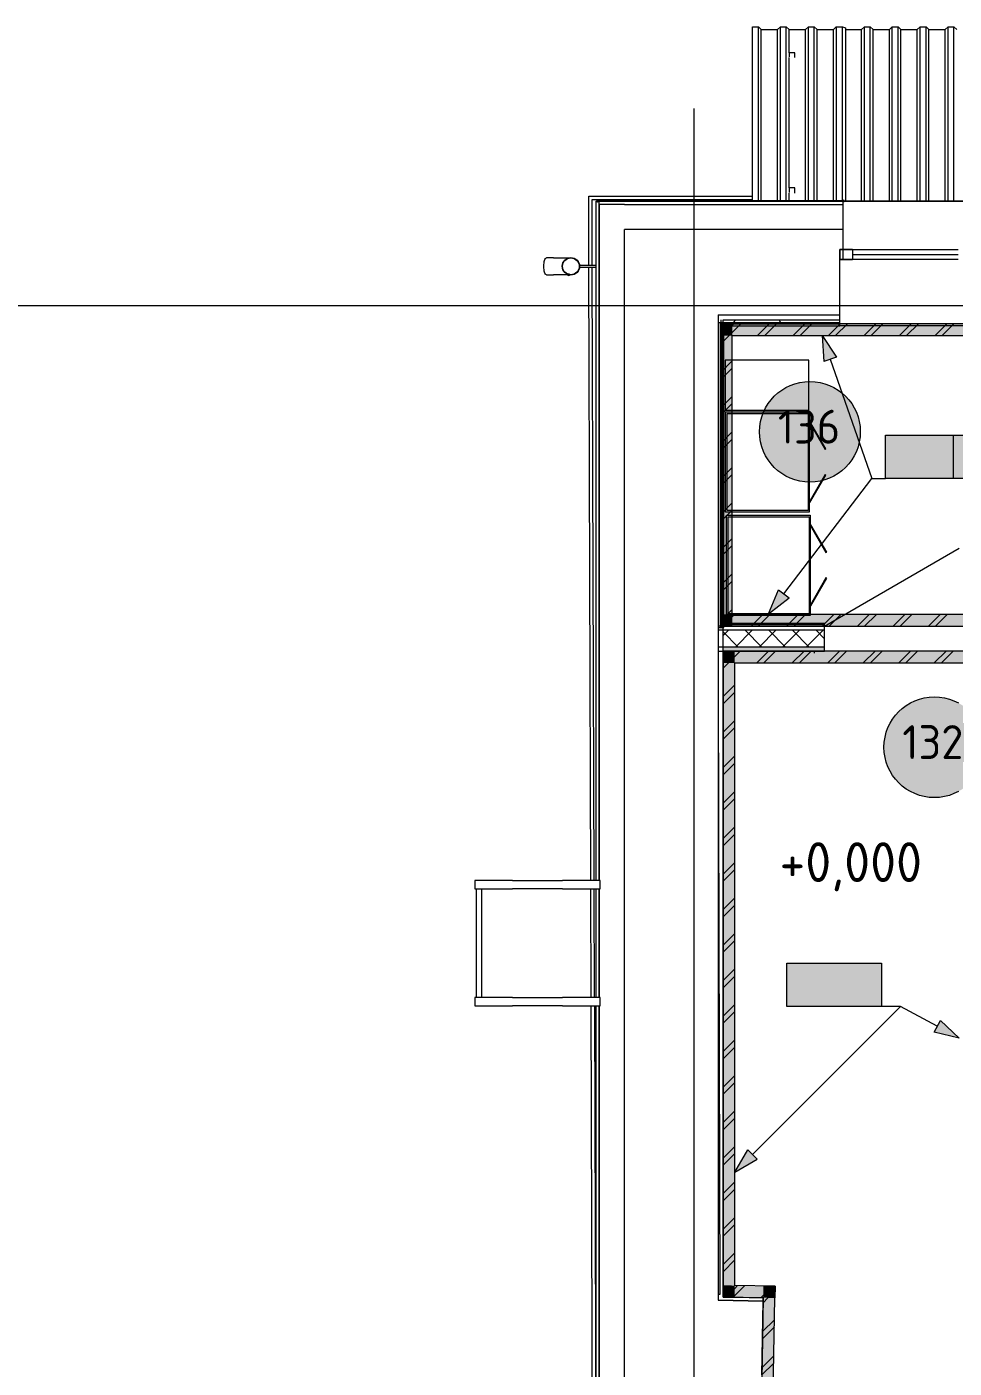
# Model space of a CAD drawing. Header units: millimetres. Extents: x -546 to 1681, y -650 to 1730.
# Drawn here: x 722.3 to 777.7, y 654.9 to 735 of the extents above; entities that cross this region are included whole.
import ezdxf

# ---------------------------------------------------------------- set-up
doc = ezdxf.new("R2010")
doc.units = ezdxf.units.MM

msp = doc.modelspace()

# ---------------------------------------------------------------- hatches: boundary and pattern name
h = msp.add_hatch(color=7)
h.dxf.hatch_style = 2
h.paths.add_polyline_path([(756.486, 724.62), (756.46, 724.683), (756.396, 724.71), (756.333, 724.683), (756.306, 724.62), (756.306, 724.61), (756.333, 724.546), (756.396, 724.52), (756.46, 724.546), (756.486, 724.61)])
h = msp.add_hatch(color=7)
h.dxf.hatch_style = 2
h.paths.add_polyline_path([(771.167, 724.62), (771.141, 724.683), (771.077, 724.71), (771.014, 724.683), (770.987, 724.62), (770.987, 724.61), (771.014, 724.546), (771.077, 724.52), (771.141, 724.546), (771.167, 724.61)])
h = msp.add_hatch(color=7)
h.dxf.hatch_style = 2
h.paths.add_polyline_path([(754.666, 720.121), (754.73, 720.147), (754.756, 720.211), (754.73, 720.274), (754.666, 720.301), (754.653, 720.301), (754.59, 720.274), (754.563, 720.211), (754.59, 720.147), (754.653, 720.121)])
at = {"true_color": 0xc7c8ca}
h = msp.add_hatch(color=9, dxfattribs=at)
h.dxf.hatch_style = 2
h.paths.add_polyline_path([(764.442, 716.57), (763.742, 716.57), (763.742, 717.27)])
h = msp.add_hatch(color=9, dxfattribs=at)
h.dxf.hatch_style = 2
h.paths.add_polyline_path([(764.442, 717.27), (764.442, 716.57), (763.742, 717.27)])
h = msp.add_hatch(color=9, dxfattribs=at)
h.dxf.hatch_style = 2
h.paths.add_polyline_path([(764.442, 717.27), (785.699, 717.27), (785.699, 716.57), (764.442, 716.57)])
h = msp.add_hatch(color=9, dxfattribs=at)
h.dxf.hatch_style = 2
h.paths.add_polyline_path([(764.442, 699.91), (763.742, 699.91), (763.742, 716.57), (764.442, 716.57)])
at = {"true_color": 0x0077b0}
h = msp.add_hatch(color=144, dxfattribs=at)
h.dxf.hatch_style = 2
h.paths.add_polyline_path([(769.811, 716.57), (770.679, 715.292), (769.924, 715.029)])
at = {"true_color": 0xffffff}
h = msp.add_hatch(color=7, dxfattribs=at)
edge = h.paths.add_edge_path()
edge.add_arc((769.085, 710.822), 3.012, 0, 360)
h = msp.add_hatch(color=7, dxfattribs=at)
h.dxf.hatch_style = 2
h.paths.add_polyline_path([(773.604, 710.622), (777.644, 710.622), (777.644, 708.033), (773.604, 708.033)])
h = msp.add_hatch(color=7, dxfattribs=at)
h.dxf.hatch_style = 2
h.paths.add_polyline_path([(773.604, 710.622), (777.644, 710.622), (777.644, 708.033), (773.604, 708.033)])
h = msp.add_hatch(color=7, dxfattribs=at)
h.dxf.hatch_style = 2
h.paths.add_polyline_path([(773.604, 710.622), (779.26, 710.622), (779.26, 708.033), (773.604, 708.033)])
h = msp.add_hatch(color=7, dxfattribs=at)
h.dxf.hatch_style = 2
h.paths.add_polyline_path([(773.604, 710.622), (779.26, 710.622), (779.26, 708.033), (773.604, 708.033)])
at = {"true_color": 0x0077b0}
h = msp.add_hatch(color=144, dxfattribs=at)
h.paths.add_polyline_path([(774.815, 709.226), (774.815, 710.033), (774.786, 710.189), (774.696, 710.32), (774.568, 710.407), (774.412, 710.436), (774.255, 710.407), (774.124, 710.32), (774.036, 710.189), (774.008, 710.033), (774.008, 709.226), (774.036, 709.069), (774.124, 708.941), (774.255, 708.852), (774.412, 708.822), (774.568, 708.852), (774.696, 708.941), (774.786, 709.069)])
h.paths.add_polyline_path([(775.016, 709.226), (775.004, 709.105), (774.971, 708.993), (774.915, 708.89), (774.838, 708.796), (774.746, 708.719), (774.644, 708.665), (774.532, 708.632), (774.412, 708.622), (774.29, 708.632), (774.178, 708.665), (774.076, 708.719), (773.983, 708.796), (773.905, 708.89), (773.849, 708.993), (773.816, 709.105), (773.805, 709.226), (773.805, 710.033), (773.816, 710.154), (773.849, 710.266), (773.905, 710.368), (773.983, 710.462), (774.076, 710.539), (774.178, 710.595), (774.29, 710.628), (774.412, 710.64), (774.532, 710.629), (774.644, 710.595), (774.747, 710.541), (774.841, 710.464), (774.917, 710.371), (774.971, 710.268), (775.005, 710.155), (775.016, 710.033)])
h = msp.add_hatch(color=144, dxfattribs=at)
h.paths.add_polyline_path([(774.815, 709.226), (774.815, 710.033), (774.786, 710.189), (774.696, 710.32), (774.568, 710.407), (774.412, 710.436), (774.255, 710.407), (774.124, 710.32), (774.036, 710.189), (774.008, 710.033), (774.008, 709.226), (774.036, 709.069), (774.124, 708.941), (774.255, 708.852), (774.412, 708.822), (774.568, 708.852), (774.696, 708.941), (774.786, 709.069)])
h.paths.add_polyline_path([(775.016, 709.226), (775.004, 709.105), (774.971, 708.993), (774.915, 708.89), (774.838, 708.796), (774.746, 708.719), (774.644, 708.665), (774.532, 708.632), (774.412, 708.622), (774.29, 708.632), (774.178, 708.665), (774.076, 708.719), (773.983, 708.796), (773.905, 708.89), (773.849, 708.993), (773.816, 709.105), (773.805, 709.226), (773.805, 710.033), (773.816, 710.154), (773.849, 710.266), (773.905, 710.368), (773.983, 710.462), (774.076, 710.539), (774.178, 710.595), (774.29, 710.628), (774.412, 710.64), (774.532, 710.629), (774.644, 710.595), (774.747, 710.541), (774.841, 710.464), (774.917, 710.371), (774.971, 710.268), (775.005, 710.155), (775.016, 710.033)])
h = msp.add_hatch(color=144, dxfattribs=at)
h.dxf.hatch_style = 2
h.paths.add_polyline_path([(773.908, 710.639), (774.918, 710.639), (774.992, 710.614), (775.017, 710.537), (775.017, 708.72), (774.992, 708.645), (774.918, 708.621), (774.842, 708.645), (774.816, 708.72), (774.816, 710.436), (774.009, 710.436), (774.009, 708.72), (773.984, 708.645), (773.908, 708.621), (773.832, 708.645), (773.806, 708.72), (773.806, 710.537), (773.832, 710.614)])
h = msp.add_hatch(color=144, dxfattribs=at)
h.dxf.hatch_style = 2
h.paths.add_polyline_path([(773.908, 710.639), (774.918, 710.639), (774.992, 710.614), (775.017, 710.537), (775.017, 708.72), (774.992, 708.645), (774.918, 708.621), (774.842, 708.645), (774.816, 708.72), (774.816, 710.436), (774.009, 710.436), (774.009, 708.72), (773.984, 708.645), (773.908, 708.621), (773.832, 708.645), (773.806, 708.72), (773.806, 710.537), (773.832, 710.614)])
h = msp.add_hatch(color=144, dxfattribs=at)
h.dxf.hatch_style = 2
h.paths.add_polyline_path([(775.422, 708.72), (775.422, 710.537), (775.447, 710.614), (775.523, 710.639), (775.599, 710.614), (775.625, 710.537), (775.625, 709.832), (776.432, 709.832), (776.432, 710.537), (776.457, 710.614), (776.534, 710.639), (776.607, 710.614), (776.632, 710.537), (776.632, 708.72), (776.607, 708.645), (776.534, 708.621), (776.457, 708.645), (776.432, 708.72), (776.432, 709.629), (775.625, 709.629), (775.625, 708.72), (775.599, 708.645), (775.523, 708.621), (775.447, 708.645)])
h = msp.add_hatch(color=144, dxfattribs=at)
h.dxf.hatch_style = 2
h.paths.add_polyline_path([(775.422, 708.72), (775.422, 710.537), (775.447, 710.614), (775.523, 710.639), (775.599, 710.614), (775.625, 710.537), (775.625, 709.832), (776.432, 709.832), (776.432, 710.537), (776.457, 710.614), (776.534, 710.639), (776.607, 710.614), (776.632, 710.537), (776.632, 708.72), (776.607, 708.645), (776.534, 708.621), (776.457, 708.645), (776.432, 708.72), (776.432, 709.629), (775.625, 709.629), (775.625, 708.72), (775.599, 708.645), (775.523, 708.621), (775.447, 708.645)])
h = msp.add_hatch(color=144, dxfattribs=at)
h.dxf.hatch_style = 2
h.paths.add_polyline_path([(777.238, 710.295), (777.007, 710.064), (776.936, 710.033), (776.86, 710.058), (776.835, 710.134), (776.863, 710.205), (777.258, 710.6), (777.299, 710.629), (777.34, 710.64), (777.416, 710.614), (777.441, 710.538), (777.441, 708.72), (777.416, 708.646), (777.34, 708.622), (777.263, 708.646), (777.238, 708.72)])
h = msp.add_hatch(color=144, dxfattribs=at)
h.dxf.hatch_style = 2
h.paths.add_polyline_path([(777.238, 710.295), (777.007, 710.064), (776.936, 710.033), (776.86, 710.058), (776.835, 710.134), (776.863, 710.205), (777.258, 710.6), (777.299, 710.629), (777.34, 710.64), (777.416, 710.614), (777.441, 710.538), (777.441, 708.72), (777.416, 708.646), (777.34, 708.622), (777.263, 708.646), (777.238, 708.72)])
h = msp.add_hatch(color=144, dxfattribs=at)
h.dxf.hatch_style = 2
h.paths.add_polyline_path([(776.329, 709.124), (775.522, 709.124), (775.445, 709.149), (775.42, 709.226), (775.445, 709.302), (775.522, 709.327), (776.329, 709.327), (776.405, 709.302), (776.43, 709.226), (776.405, 709.149)])
h = msp.add_hatch(color=144, dxfattribs=at)
h.dxf.hatch_style = 2
h.paths.add_polyline_path([(776.329, 709.124), (775.522, 709.124), (775.445, 709.149), (775.42, 709.226), (775.445, 709.302), (775.522, 709.327), (776.329, 709.327), (776.405, 709.302), (776.43, 709.226), (776.405, 709.149)])
h = msp.add_hatch(color=144, dxfattribs=at)
h.dxf.hatch_style = 2
h.paths.add_polyline_path([(777.945, 709.123), (777.138, 709.123), (777.062, 709.149), (777.037, 709.225), (777.062, 709.302), (777.138, 709.327), (777.945, 709.327), (778.022, 709.302), (778.047, 709.225), (778.022, 709.149)])
h = msp.add_hatch(color=144, dxfattribs=at)
h.dxf.hatch_style = 2
h.paths.add_polyline_path([(777.945, 709.123), (777.138, 709.123), (777.062, 709.149), (777.037, 709.225), (777.062, 709.302), (777.138, 709.327), (777.945, 709.327), (778.022, 709.302), (778.047, 709.225), (778.022, 709.149)])
h = msp.add_hatch(color=144, dxfattribs=at)
h.dxf.hatch_style = 2
h.paths.add_polyline_path([(766.617, 699.948), (767.204, 701.377), (767.84, 700.892)])
at = {"true_color": 0xc7c8ca}
h = msp.add_hatch(color=9, dxfattribs=at)
h.dxf.hatch_style = 2
h.paths.add_polyline_path([(764.442, 699.91), (764.442, 699.21), (763.742, 699.21)])
h = msp.add_hatch(color=9, dxfattribs=at)
h.dxf.hatch_style = 2
h.paths.add_polyline_path([(763.742, 699.91), (764.442, 699.91), (763.742, 699.21)])
h = msp.add_hatch(color=9, dxfattribs=at)
h.dxf.hatch_style = 2
h.paths.add_polyline_path([(785.699, 699.91), (785.699, 699.21), (764.442, 699.21), (764.442, 699.91)])
h = msp.add_hatch(color=7)
h.dxf.hatch_style = 2
h.paths.add_polyline_path([(763.896, 697.71), (763.896, 697.96), (769.957, 697.96), (769.957, 697.71)])
at = {"true_color": 0xffffff}
h = msp.add_hatch(color=7, dxfattribs=at)
h.dxf.hatch_style = 2
h.paths.add_polyline_path([(764.596, 697.01), (763.896, 697.01), (763.896, 697.71)])
h = msp.add_hatch(color=7, dxfattribs=at)
h.dxf.hatch_style = 2
h.paths.add_polyline_path([(764.596, 697.71), (764.596, 697.01), (763.896, 697.71)])
h = msp.add_hatch(color=7, dxfattribs=at)
h.dxf.hatch_style = 2
h.paths.add_polyline_path([(764.596, 697.01), (764.596, 697.71), (830.807, 697.71), (830.807, 697.01)])
h = msp.add_hatch(color=7, dxfattribs=at)
h.dxf.hatch_style = 2
h.paths.add_polyline_path([(764.596, 659.801), (763.896, 659.813), (763.896, 697.01), (764.596, 697.01)])
h = msp.add_hatch(color=7, dxfattribs=at)
edge = h.paths.add_edge_path()
edge.add_arc((776.524, 691.972), 3.012, 0, 360)
h = msp.add_hatch(color=7, dxfattribs=at)
h.dxf.hatch_style = 2
h.paths.add_polyline_path([(767.699, 679.069), (773.355, 679.069), (773.355, 676.481), (767.699, 676.481)])
h = msp.add_hatch(color=7, dxfattribs=at)
h.dxf.hatch_style = 2
h.paths.add_polyline_path([(767.699, 679.069), (773.355, 679.069), (773.355, 676.481), (767.699, 676.481)])
at = {"true_color": 0x0077b0}
h = msp.add_hatch(color=144, dxfattribs=at)
h.dxf.hatch_style = 2
h.paths.add_polyline_path([(768.001, 679.086), (769.011, 679.086), (769.085, 679.061), (769.11, 678.984), (769.11, 677.167), (769.085, 677.092), (769.011, 677.068), (768.935, 677.092), (768.909, 677.167), (768.909, 678.883), (768.103, 678.883), (768.103, 677.167), (768.077, 677.092), (768.001, 677.068), (767.925, 677.092), (767.9, 677.167), (767.9, 678.984), (767.925, 679.061)])
h = msp.add_hatch(color=144, dxfattribs=at)
h.dxf.hatch_style = 2
h.paths.add_polyline_path([(768.001, 679.086), (769.011, 679.086), (769.085, 679.061), (769.11, 678.984), (769.11, 677.167), (769.085, 677.092), (769.011, 677.068), (768.935, 677.092), (768.909, 677.167), (768.909, 678.883), (768.103, 678.883), (768.103, 677.167), (768.077, 677.092), (768.001, 677.068), (767.925, 677.092), (767.9, 677.167), (767.9, 678.984), (767.925, 679.061)])
h = msp.add_hatch(color=144, dxfattribs=at)
h.dxf.hatch_style = 2
h.paths.add_polyline_path([(769.515, 677.167), (769.515, 678.984), (769.54, 679.061), (769.616, 679.086), (769.692, 679.061), (769.718, 678.984), (769.718, 678.279), (770.525, 678.279), (770.525, 678.984), (770.55, 679.061), (770.627, 679.086), (770.7, 679.061), (770.725, 678.984), (770.725, 677.167), (770.7, 677.092), (770.627, 677.068), (770.55, 677.092), (770.525, 677.167), (770.525, 678.076), (769.718, 678.076), (769.718, 677.167), (769.692, 677.092), (769.616, 677.068), (769.54, 677.092)])
h = msp.add_hatch(color=144, dxfattribs=at)
h.dxf.hatch_style = 2
h.paths.add_polyline_path([(769.515, 677.167), (769.515, 678.984), (769.54, 679.061), (769.616, 679.086), (769.692, 679.061), (769.718, 678.984), (769.718, 678.279), (770.525, 678.279), (770.525, 678.984), (770.55, 679.061), (770.627, 679.086), (770.7, 679.061), (770.725, 678.984), (770.725, 677.167), (770.7, 677.092), (770.627, 677.068), (770.55, 677.092), (770.525, 677.167), (770.525, 678.076), (769.718, 678.076), (769.718, 677.167), (769.692, 677.092), (769.616, 677.068), (769.54, 677.092)])
h = msp.add_hatch(color=144, dxfattribs=at)
h.dxf.hatch_style = 2
h.paths.add_polyline_path([(772.948, 678.742), (772.717, 678.51), (772.646, 678.48), (772.57, 678.505), (772.545, 678.581), (772.573, 678.651), (772.968, 679.047), (773.009, 679.076), (773.05, 679.086), (773.126, 679.061), (773.151, 678.984), (773.151, 677.167), (773.126, 677.092), (773.05, 677.068), (772.974, 677.092), (772.948, 677.167)])
h = msp.add_hatch(color=144, dxfattribs=at)
h.dxf.hatch_style = 2
h.paths.add_polyline_path([(772.948, 678.742), (772.717, 678.51), (772.646, 678.48), (772.57, 678.505), (772.545, 678.581), (772.573, 678.651), (772.968, 679.047), (773.009, 679.076), (773.05, 679.086), (773.126, 679.061), (773.151, 678.984), (773.151, 677.167), (773.126, 677.092), (773.05, 677.068), (772.974, 677.092), (772.948, 677.167)])
h = msp.add_hatch(color=144, dxfattribs=at)
h.dxf.hatch_style = 2
h.paths.add_polyline_path([(772.039, 677.571), (771.232, 677.571), (771.155, 677.596), (771.13, 677.673), (771.155, 677.749), (771.232, 677.774), (772.039, 677.774), (772.115, 677.749), (772.14, 677.673), (772.115, 677.596)])
h = msp.add_hatch(color=144, dxfattribs=at)
h.dxf.hatch_style = 2
h.paths.add_polyline_path([(772.039, 677.571), (771.232, 677.571), (771.155, 677.596), (771.13, 677.673), (771.155, 677.749), (771.232, 677.774), (772.039, 677.774), (772.115, 677.749), (772.14, 677.673), (772.115, 677.596)])
h = msp.add_hatch(color=144, dxfattribs=at)
h.dxf.hatch_style = 2
h.paths.add_polyline_path([(778.007, 674.584), (776.503, 674.941), (776.883, 675.645)])
h = msp.add_hatch(color=144, dxfattribs=at)
h.dxf.hatch_style = 2
h.paths.add_polyline_path([(764.596, 666.583), (765.368, 667.921), (765.934, 667.356)])
at = {"true_color": 0xffffff}
h = msp.add_hatch(color=7, dxfattribs=at)
h.dxf.hatch_style = 2
h.paths.add_polyline_path([(763.896, 659.124), (763.896, 659.813), (764.596, 659.801), (763.908, 659.124)])
h = msp.add_hatch(color=7, dxfattribs=at)
h.dxf.hatch_style = 2
h.paths.add_polyline_path([(764.596, 659.801), (764.596, 659.101), (763.896, 659.112)])
h = msp.add_hatch(color=7, dxfattribs=at)
h.dxf.hatch_style = 2
h.paths.add_polyline_path([(766.303, 659.772), (766.291, 659.072), (764.596, 659.101), (764.596, 659.801)])
h = msp.add_hatch(color=7, dxfattribs=at)
h.dxf.hatch_style = 2
h.paths.add_polyline_path([(766.303, 659.772), (767.003, 659.76), (766.291, 659.072)])
h = msp.add_hatch(color=7, dxfattribs=at)
h.dxf.hatch_style = 2
h.paths.add_polyline_path([(766.291, 659.072), (767.003, 659.76), (766.991, 659.06)])
h = msp.add_hatch(color=7, dxfattribs=at)
h.dxf.hatch_style = 2
h.paths.add_polyline_path([(763.896, 659.124), (763.908, 659.124), (763.896, 659.112)])
h = msp.add_hatch(color=7, dxfattribs=at)
h.dxf.hatch_style = 2
h.paths.add_polyline_path([(766.905, 654.164), (766.205, 654.176), (766.291, 659.072), (766.991, 659.06)])

# ---------------------------------------------------------------- linework, layer by layer
at = {"color": 7, "lineweight": 0}
for points in [[(765.657, 735.024), (766.007, 735.024)], [(765.657, 724.61), (765.657, 735.024)], [(766.007, 735.024), (766.177, 734.858)], [(766.007, 724.61), (766.007, 735.024)], [(766.177, 734.858), (767.154, 734.858)], [(766.177, 724.61), (766.177, 734.858)], [(767.154, 734.858), (767.324, 735.024)], [(767.154, 724.61), (767.154, 734.858)], [(767.324, 735.024), (767.674, 735.024)], [(767.324, 724.61), (767.324, 735.024)], [(767.674, 735.024), (767.844, 734.858)], [(767.674, 724.61), (767.674, 735.024)], [(767.844, 734.858), (768.821, 734.858)], [(767.844, 733.473), (767.844, 734.858)], [(768.821, 734.858), (768.991, 735.024)], [(768.821, 724.61), (768.821, 734.858)], [(768.991, 735.024), (769.341, 735.024)], [(768.991, 724.61), (768.991, 735.024)], [(769.341, 735.024), (769.511, 734.858)], [(769.341, 724.61), (769.341, 735.024)], [(769.511, 734.858), (770.488, 734.858)], [(769.511, 724.61), (769.511, 734.858)], [(770.488, 734.858), (770.658, 735.024)], [(770.488, 724.61), (770.488, 734.858)], [(770.658, 735.024), (771.008, 735.024)], [(770.658, 735.024), (770.658, 724.61)], [(770.673, 735.024), (771.023, 735.024)], [(770.673, 724.61), (770.673, 735.024)], [(771.008, 735.024), (771.008, 724.609)], [(771.023, 724.61), (771.023, 735.024)], [(771.023, 735.019), (771.208, 734.955)], [(771.208, 734.955), (771.208, 724.61)], [(771.208, 734.858), (772.17, 734.858)], [(772.17, 734.858), (772.34, 735.024)], [(772.17, 724.61), (772.17, 734.858)], [(772.34, 735.024), (772.69, 735.024)], [(772.34, 724.61), (772.34, 735.024)], [(772.69, 735.024), (772.86, 734.858)], [(772.69, 724.61), (772.69, 735.024)], [(772.86, 734.858), (773.837, 734.858)], [(772.86, 724.61), (772.86, 734.858)], [(773.837, 734.858), (774.007, 735.024)], [(773.837, 724.61), (773.837, 734.858)], [(774.007, 735.024), (774.357, 735.024)], [(774.007, 724.61), (774.007, 735.024)], [(774.357, 735.024), (774.527, 734.858)], [(774.357, 724.61), (774.357, 735.024)], [(774.527, 734.858), (775.504, 734.858)], [(774.527, 724.61), (774.527, 734.858)], [(775.504, 734.858), (775.674, 735.024)], [(775.504, 724.61), (775.504, 734.858)], [(775.674, 735.024), (776.024, 735.024)], [(775.674, 724.61), (775.674, 735.024)], [(776.024, 735.024), (776.194, 734.858)], [(776.024, 724.61), (776.024, 735.024)], [(776.194, 734.858), (777.171, 734.858)], [(776.194, 724.61), (776.194, 734.858)], [(777.171, 734.858), (777.341, 735.024)], [(777.171, 724.61), (777.171, 734.858)], [(777.341, 735.024), (777.691, 735.024)], [(777.341, 724.61), (777.341, 735.024)], [(777.691, 735.024), (777.861, 734.858)], [(777.691, 724.61), (777.691, 735.024)], [(768.183, 733.473), (767.839, 733.473)], [(767.839, 733.473), (767.839, 733.224)], [(768.183, 733.182), (768.183, 733.473)], [(767.844, 725.41), (767.844, 733.182)], [(762.173, 197.821), (762.173, 730.152)], [(755.863, 724.91), (765.657, 724.91)], [(755.876, 720.757), (755.863, 724.91)], [(756.076, 720.759), (756.064, 724.71)], [(756.064, 724.71), (765.657, 724.71)], [(768.183, 725.41), (767.839, 725.41)], [(767.839, 725.41), (767.839, 725.119)], [(767.844, 724.61), (767.844, 725.077)], [(768.183, 725.077), (768.183, 725.41)], [(756.286, 724.61), (771.077, 724.61)], [(756.286, 724.61), (756.286, 684.01)], [(756.296, 724.61), (756.296, 684.01)], [(771.077, 724.62), (756.396, 724.62)], [(756.496, 684.01), (756.496, 724.61)], [(757.996, 724.41), (756.496, 724.41)], [(756.496, 724.41), (756.496, 684.01)], [(757.996, 724.41), (771.077, 724.41)], [(771.077, 724.62), (785.577, 724.62)], [(771.077, 724.61), (785.577, 724.61)], [(771.077, 722.91), (771.077, 724.61)], [(771.077, 722.91), (757.996, 722.91)], [(757.996, 643.91), (757.996, 722.91)], [(771.077, 721.71), (771.077, 722.91)], [(770.877, 721.11), (770.877, 721.71)], [(770.877, 721.71), (771.637, 721.71)], [(770.877, 721.71), (770.877, 721.11)], [(771.637, 721.71), (770.877, 721.71)], [(771.077, 721.11), (771.077, 721.71)], [(771.637, 721.71), (771.637, 721.11)], [(771.637, 721.71), (777.947, 721.71)], [(753.179, 720.711), (753.182, 720.812), (753.191, 720.905), (753.206, 720.99), (753.225, 721.064), (753.248, 721.125), (753.274, 721.172), (753.303, 721.201), (753.334, 721.211)], [(753.334, 720.211), (753.303, 720.221), (753.274, 720.25), (753.248, 720.296), (753.225, 720.357), (753.206, 720.431), (753.191, 720.516), (753.182, 720.61), (753.179, 720.711)], [(753.759, 721.211), (753.334, 721.211)], [(753.759, 721.211), (753.816, 721.211)], [(753.816, 721.211), (753.872, 721.211)], [(753.872, 721.211), (753.927, 721.211)], [(753.927, 721.211), (753.981, 721.211)], [(753.981, 721.211), (754.033, 721.211)], [(754.033, 721.211), (754.085, 721.211)], [(754.085, 721.211), (754.135, 721.211)], [(754.135, 721.211), (754.185, 721.211)], [(754.185, 721.211), (754.232, 721.211)], [(754.232, 721.211), (754.278, 721.211)], [(754.276, 720.711), (754.287, 720.816), (754.317, 720.913), (754.365, 721.002), (754.429, 721.078), (754.505, 721.142), (754.594, 721.19), (754.691, 721.22), (754.796, 721.231), (754.901, 721.22), (754.998, 721.19), (755.087, 721.142), (755.164, 721.078), (755.227, 721.002), (755.275, 720.913), (755.306, 720.816), (755.316, 720.711)], [(755.316, 720.711), (755.306, 720.606), (755.275, 720.509), (755.227, 720.42), (755.164, 720.343), (755.087, 720.28), (754.998, 720.232), (754.901, 720.201), (754.796, 720.191), (754.691, 720.201), (754.594, 720.232), (754.505, 720.28), (754.429, 720.343), (754.365, 720.42), (754.317, 720.509), (754.287, 720.606), (754.276, 720.711)], [(754.278, 721.211), (754.323, 721.211)], [(754.296, 720.711), (754.306, 720.812), (754.335, 720.905), (754.382, 720.99), (754.443, 721.064), (754.517, 721.125), (754.602, 721.172), (754.695, 721.201), (754.796, 721.211), (754.897, 721.201), (754.991, 721.172), (755.076, 721.125), (755.15, 721.064), (755.211, 720.99), (755.257, 720.905), (755.286, 720.812), (755.296, 720.711)], [(755.296, 720.711), (755.286, 720.61), (755.257, 720.516), (755.211, 720.431), (755.15, 720.357), (755.076, 720.296), (754.991, 720.25), (754.897, 720.221), (754.796, 720.211), (754.695, 720.221), (754.602, 720.25), (754.517, 720.296), (754.443, 720.357), (754.382, 720.431), (754.335, 720.516), (754.306, 720.61), (754.296, 720.711)], [(754.323, 721.211), (754.366, 721.211)], [(754.366, 721.211), (754.407, 721.211)], [(754.407, 721.211), (754.446, 721.211)], [(754.446, 721.211), (754.484, 721.211)], [(754.484, 721.211), (754.52, 721.211)], [(754.52, 721.211), (754.553, 721.211)], [(754.553, 721.211), (754.585, 721.211)], [(754.585, 721.211), (754.615, 721.211)], [(754.615, 721.211), (754.642, 721.211)], [(754.642, 721.211), (754.666, 721.211)], [(756.296, 720.761), (755.304, 720.761)], [(755.304, 720.661), (756.296, 720.661)], [(755.99, 684.01), (755.877, 720.665)], [(756.19, 684.01), (756.077, 720.663)], [(770.877, 717.81), (770.877, 721.11)], [(771.637, 721.11), (770.877, 721.11)], [(770.877, 721.11), (771.637, 721.11)], [(771.637, 721.41), (777.947, 721.41)], [(777.947, 721.11), (771.637, 721.11)], [(753.334, 720.211), (753.759, 720.211)], [(753.783, 720.211), (753.759, 720.211)], [(753.839, 720.211), (753.783, 720.211)], [(753.895, 720.211), (753.839, 720.211)], [(753.949, 720.211), (753.895, 720.211)], [(754.003, 720.211), (753.949, 720.211)], [(754.055, 720.211), (754.003, 720.211)], [(754.106, 720.211), (754.055, 720.211)], [(754.156, 720.211), (754.106, 720.211)], [(754.205, 720.211), (754.156, 720.211)], [(754.251, 720.211), (754.205, 720.211)], [(754.297, 720.211), (754.251, 720.211)], [(754.341, 720.211), (754.297, 720.211)], [(754.383, 720.211), (754.341, 720.211)], [(754.423, 720.211), (754.383, 720.211)], [(754.462, 720.211), (754.423, 720.211)], [(754.499, 720.211), (754.462, 720.211)], [(754.534, 720.211), (754.499, 720.211)], [(754.567, 720.211), (754.534, 720.211)], [(754.598, 720.211), (754.567, 720.211)], [(754.626, 720.211), (754.598, 720.211)], [(754.653, 720.211), (754.626, 720.211)], [(187.211, 718.372), (863.726, 718.372)], [(763.596, 717.81), (770.877, 717.81)], [(763.596, 717.81), (763.596, 658.918)], [(763.767, 717.51), (763.767, 717.16)], [(763.896, 717.51), (770.877, 717.51)], [(763.896, 659.112), (763.896, 717.51)], [(764.61, 717.51), (764.524, 717.36)], [(767.33, 717.36), (767.258, 717.484)], [(770.877, 717.16), (770.877, 717.81)], [(763.942, 717.335), (763.596, 717.335)], [(763.742, 699.135), (763.742, 717.335)], [(763.742, 717.27), (763.742, 716.57)], [(785.699, 717.27), (763.742, 717.27)], [(763.742, 716.053), (764.959, 717.27)], [(763.742, 716.477), (764.535, 717.27)], [(763.767, 717.36), (770.877, 717.36)], [(763.767, 717.27), (770.877, 717.27)], [(763.767, 717.16), (770.877, 717.16)], [(763.832, 699.135), (763.832, 717.335)], [(763.835, 716.57), (764.535, 717.27)], [(763.942, 699.135), (763.942, 717.335)], [(764.26, 716.57), (764.96, 717.27)], [(765.957, 716.57), (766.657, 717.27)], [(766.381, 716.57), (767.081, 717.27)], [(768.078, 716.57), (768.778, 717.27)], [(768.502, 716.57), (769.202, 717.27)], [(770.199, 716.57), (770.899, 717.27)], [(770.623, 716.57), (771.323, 717.27)], [(785.777, 717.16), (770.877, 717.16)], [(772.32, 716.57), (773.02, 717.27)], [(772.745, 716.57), (773.445, 717.27)], [(774.442, 716.57), (775.142, 717.27)], [(774.866, 716.57), (775.566, 717.27)], [(776.563, 716.57), (777.263, 717.27)], [(776.987, 716.57), (777.687, 717.27)], [(763.742, 716.57), (763.742, 699.21)], [(764.442, 716.57), (785.699, 716.57)], [(764.442, 699.91), (764.442, 716.57)], [(763.742, 714.356), (764.442, 715.056)], [(763.742, 713.931), (764.442, 714.631)], [(766.073, 710.822), (766.089, 711.13), (766.134, 711.429), (766.209, 711.718), (766.31, 711.994), (766.437, 712.258), (766.587, 712.506), (766.761, 712.738), (766.955, 712.952), (767.169, 713.146), (767.401, 713.32), (767.649, 713.47), (767.913, 713.597), (768.189, 713.698), (768.478, 713.773), (768.777, 713.818), (769.085, 713.834), (769.393, 713.818), (769.692, 713.773), (769.981, 713.698), (770.257, 713.597), (770.52, 713.47), (770.769, 713.32), (771, 713.146), (771.214, 712.952), (771.409, 712.738), (771.582, 712.506), (771.733, 712.258), (771.86, 711.994), (771.961, 711.718), (772.035, 711.429), (772.081, 711.13), (772.096, 710.822)], [(763.742, 712.234), (764.442, 712.934)], [(763.742, 712.234), (764.442, 712.934)], [(763.742, 711.81), (764.442, 712.51)], [(763.742, 711.81), (764.442, 712.51)], [(763.742, 710.113), (764.442, 710.813)], [(763.742, 709.689), (764.442, 710.389)], [(772.096, 710.822), (772.081, 710.514), (772.035, 710.215), (771.961, 709.926), (771.86, 709.65), (771.733, 709.387), (771.582, 709.138), (771.409, 708.907), (771.214, 708.693), (771, 708.498), (770.769, 708.325), (770.52, 708.174), (770.257, 708.047), (769.981, 707.946), (769.692, 707.872), (769.393, 707.826), (769.085, 707.811), (768.777, 707.826), (768.478, 707.872), (768.189, 707.946), (767.913, 708.047), (767.649, 708.174), (767.401, 708.325), (767.169, 708.498), (766.955, 708.693), (766.761, 708.907), (766.587, 709.138), (766.437, 709.387), (766.31, 709.65), (766.209, 709.926), (766.134, 710.215), (766.089, 710.514), (766.073, 710.822)], [(763.742, 707.992), (764.442, 708.692)], [(763.742, 707.567), (764.442, 708.267)], [(763.742, 705.87), (764.442, 706.57)], [(763.742, 705.446), (764.442, 706.146)], [(763.742, 703.749), (764.442, 704.449)], [(763.742, 703.325), (764.442, 704.025)], [(769.957, 699.21), (778.011, 703.86)], [(763.742, 701.628), (764.442, 702.328)], [(763.742, 701.203), (764.442, 701.903)], [(763.742, 699.506), (764.442, 700.206)], [(763.742, 699.506), (764.442, 700.206)], [(763.87, 699.21), (764.57, 699.91)], [(785.699, 699.91), (764.442, 699.91)], [(765.567, 699.21), (766.267, 699.91)], [(765.992, 699.21), (766.692, 699.91)], [(767.688, 699.21), (768.388, 699.91)], [(767.689, 699.21), (768.389, 699.91)], [(768.113, 699.21), (768.813, 699.91)], [(768.113, 699.21), (768.813, 699.91)], [(769.81, 699.21), (770.51, 699.91)], [(770.234, 699.21), (770.934, 699.91)], [(771.931, 699.21), (772.631, 699.91)], [(772.355, 699.21), (773.055, 699.91)], [(774.052, 699.21), (774.752, 699.91)], [(774.477, 699.21), (775.177, 699.91)], [(776.173, 699.21), (776.873, 699.91)], [(776.174, 699.21), (776.874, 699.91)], [(776.598, 699.21), (777.298, 699.91)], [(776.598, 699.21), (777.298, 699.91)], [(763.825, 699.21), (763.596, 699.21)], [(763.596, 699.135), (763.942, 699.135)], [(763.742, 699.21), (764.442, 699.21)], [(769.957, 699.369), (763.825, 699.369)], [(763.825, 699.369), (763.825, 699.21)], [(769.957, 699.3), (763.825, 699.3)], [(769.957, 699.21), (763.825, 699.21)], [(764.442, 699.21), (786.399, 699.21)], [(769.957, 697.71), (769.957, 699.369)], [(769.957, 698.96), (763.596, 698.96)], [(769.957, 697.96), (763.596, 697.96)], [(763.596, 697.71), (769.957, 697.71)], [(763.896, 697.71), (763.896, 697.01)], [(831.507, 697.71), (763.896, 697.71)], [(763.896, 697.115), (764.193, 697.413)], [(764.193, 697.413), (764.491, 697.71)], [(764.596, 697.391), (764.915, 697.71)], [(765.912, 697.01), (766.612, 697.71)], [(766.336, 697.01), (767.036, 697.71)], [(768.033, 697.01), (768.733, 697.71)], [(768.458, 697.01), (769.158, 697.71)], [(769.357, 697.59), (769.357, 697.71)], [(770.155, 697.01), (770.855, 697.71)], [(770.579, 697.01), (771.279, 697.71)], [(772.276, 697.01), (772.976, 697.71)], [(772.7, 697.01), (773.4, 697.71)], [(774.397, 697.01), (775.097, 697.71)], [(774.822, 697.01), (775.522, 697.71)], [(776.519, 697.01), (777.219, 697.71)], [(776.943, 697.01), (777.643, 697.71)], [(763.896, 696.691), (764.215, 697.01)], [(763.896, 697.01), (763.896, 659.112)], [(764.215, 697.01), (764.405, 697.201)], [(764.405, 697.201), (764.596, 697.391)], [(764.596, 697.01), (830.807, 697.01)], [(764.596, 659.801), (764.596, 697.01)], [(763.596, 695.239), (763.707, 659.261)], [(763.896, 694.994), (764.596, 695.694)], [(763.896, 694.57), (764.596, 695.27)], [(773.512, 691.972), (773.528, 692.28), (773.573, 692.579), (773.648, 692.867), (773.749, 693.144), (773.876, 693.407), (774.026, 693.656), (774.2, 693.888), (774.394, 694.101), (774.608, 694.296), (774.84, 694.469), (775.088, 694.62), (775.352, 694.747), (775.628, 694.848), (775.917, 694.923), (776.216, 694.968), (776.524, 694.984), (776.832, 694.968), (777.131, 694.923), (777.42, 694.848), (777.696, 694.747), (777.959, 694.62)], [(763.896, 692.873), (764.596, 693.573)], [(763.896, 692.448), (764.596, 693.148)], [(777.959, 689.323), (777.696, 689.197), (777.42, 689.095), (777.131, 689.021), (776.832, 688.975), (776.524, 688.96), (776.216, 688.975), (775.917, 689.021), (775.628, 689.095), (775.352, 689.197), (775.088, 689.323), (774.84, 689.474), (774.608, 689.648), (774.394, 689.842), (774.2, 690.056), (774.026, 690.288), (773.876, 690.536), (773.749, 690.8), (773.648, 691.076), (773.573, 691.365), (773.528, 691.664), (773.512, 691.972)], [(763.896, 690.751), (764.596, 691.451)], [(763.896, 690.327), (764.596, 691.027)], [(763.896, 688.63), (764.596, 689.33)], [(763.896, 688.206), (764.596, 688.906)], [(763.896, 686.509), (764.596, 687.209)], [(763.896, 686.084), (764.596, 686.784)], [(763.896, 684.387), (764.596, 685.087)], [(763.896, 683.963), (764.596, 684.663)], [(749.046, 684.01), (749.046, 683.51)], [(751.296, 684.01), (749.046, 684.01)], [(751.296, 684.01), (754.296, 684.01)], [(756.546, 684.01), (754.296, 684.01)], [(756.546, 683.51), (756.546, 684.01)], [(749.046, 683.51), (751.296, 683.51)], [(749.146, 677.01), (749.146, 683.51)], [(749.446, 683.51), (749.446, 677.01)], [(754.296, 683.51), (751.296, 683.51)], [(754.296, 683.51), (756.546, 683.51)], [(756.012, 677.01), (755.992, 683.51)], [(756.212, 677.01), (756.192, 683.51)], [(756.286, 683.51), (756.286, 677.01)], [(756.296, 683.51), (756.296, 677.01)], [(756.496, 677.01), (756.496, 683.51)], [(756.496, 683.51), (756.496, 677.01)], [(763.896, 682.266), (764.596, 682.966)], [(763.896, 681.842), (764.596, 682.542)], [(763.896, 680.145), (764.596, 680.845)], [(763.896, 679.721), (764.596, 680.421)], [(763.896, 678.023), (764.596, 678.723)], [(763.896, 677.599), (764.596, 678.299)], [(749.046, 677.01), (749.046, 676.51)], [(751.296, 677.01), (749.046, 677.01)], [(751.296, 677.01), (754.296, 677.01)], [(756.546, 677.01), (754.296, 677.01)], [(756.546, 676.51), (756.546, 677.01)], [(763.896, 675.902), (764.596, 676.602)], [(749.046, 676.51), (751.296, 676.51)], [(754.296, 676.51), (751.296, 676.51)], [(754.296, 676.51), (756.546, 676.51)], [(756.296, 585.302), (756.013, 676.51)], [(756.213, 676.51), (756.296, 649.883)], [(756.286, 676.51), (756.286, 643.76)], [(756.296, 643.91), (756.296, 676.51)], [(756.496, 643.91), (756.496, 676.51)], [(756.496, 676.51), (756.496, 643.91)], [(763.896, 675.478), (764.596, 676.178)], [(763.896, 673.781), (764.596, 674.481)], [(763.896, 673.357), (764.596, 674.057)], [(763.896, 671.659), (764.596, 672.359)], [(763.896, 671.235), (764.596, 671.935)], [(763.896, 669.538), (764.596, 670.238)], [(763.896, 669.114), (764.596, 669.814)], [(763.896, 667.417), (764.596, 668.117)], [(763.896, 666.993), (764.596, 667.693)], [(763.896, 665.296), (764.596, 665.996)], [(763.896, 664.871), (764.596, 665.571)], [(763.896, 663.174), (764.596, 663.874)], [(763.896, 662.75), (764.596, 663.45)], [(763.896, 661.053), (764.596, 661.753)], [(763.896, 660.629), (764.596, 661.329)], [(767.003, 659.76), (764.596, 659.801)], [(764.596, 659.632), (764.762, 659.798)], [(764.596, 659.207), (765.179, 659.791)], [(766.293, 659.207), (766.848, 659.763)], [(767.003, 659.76), (766.991, 659.06)], [(763.707, 659.261), (763.596, 659.261)], [(763.596, 658.918), (766.287, 658.872)], [(766.294, 658.872), (763.596, 658.918)], [(766.291, 659.072), (763.896, 659.112)], [(763.896, 659.112), (764.596, 659.101)], [(764.074, 659.109), (764.596, 659.632)], [(764.491, 659.102), (764.596, 659.207)], [(764.596, 659.101), (766.291, 659.072)], [(766.16, 659.074), (766.293, 659.207)], [(766.291, 659.072), (766.205, 654.176)], [(766.285, 658.776), (766.577, 659.067)], [(766.287, 658.872), (766.291, 659.072)], [(766.577, 659.067), (766.998, 659.488)], [(766.893, 653.464), (766.991, 659.06)], [(766.219, 654.473), (766.294, 658.872)], [(766.248, 656.617), (766.96, 657.329)], [(766.255, 657.049), (766.968, 657.761)], [(766.21, 654.458), (766.923, 655.17)], [(766.218, 654.89), (766.93, 655.602)]]:
    msp.add_lwpolyline(points, dxfattribs=at)
at = {"color": 144, "lineweight": 0, "true_color": 0x0077b0}
for points in [[(769.811, 716.57), (770.679, 715.292)], [(769.811, 716.57), (769.924, 715.029)], [(770.679, 715.292), (769.924, 715.029)], [(770.301, 715.161), (772.782, 708.033)], [(773.604, 710.622), (777.644, 710.622)], [(773.604, 708.033), (773.604, 710.622)], [(773.604, 710.622), (777.644, 710.622)], [(773.604, 708.033), (773.604, 710.622)], [(773.604, 710.622), (779.26, 710.622)], [(773.604, 708.033), (773.604, 710.622)], [(773.604, 710.622), (779.26, 710.622)], [(773.604, 708.033), (773.604, 710.622)], [(777.644, 710.622), (777.644, 708.033)], [(777.644, 710.622), (777.644, 708.033)], [(767.522, 701.135), (772.782, 708.033)], [(772.782, 708.033), (773.604, 708.033)], [(772.782, 708.033), (773.604, 708.033)], [(777.644, 708.033), (773.604, 708.033)], [(777.644, 708.033), (773.604, 708.033)], [(779.26, 708.033), (773.604, 708.033)], [(779.26, 708.033), (773.604, 708.033)], [(766.617, 699.948), (767.204, 701.377)], [(766.617, 699.948), (767.84, 700.892)], [(767.204, 701.377), (767.84, 700.892)], [(767.699, 679.069), (773.355, 679.069)], [(767.699, 676.481), (767.699, 679.069)], [(767.699, 679.069), (773.355, 679.069)], [(767.699, 676.481), (767.699, 679.069)], [(773.355, 679.069), (773.355, 676.481)], [(773.355, 679.069), (773.355, 676.481)], [(765.651, 667.638), (774.494, 676.481)], [(773.355, 676.481), (767.699, 676.481)], [(773.355, 676.481), (767.699, 676.481)], [(774.494, 676.481), (773.355, 676.481)], [(774.494, 676.481), (773.355, 676.481)], [(776.693, 675.293), (774.494, 676.481)], [(776.503, 674.941), (776.883, 675.645)], [(778.007, 674.584), (776.883, 675.645)], [(778.007, 674.584), (776.503, 674.941)], [(764.596, 666.583), (765.369, 667.921)], [(765.369, 667.921), (765.934, 667.356)], [(764.596, 666.583), (765.934, 667.356)]]:
    msp.add_lwpolyline(points, dxfattribs=at)
at = {"color": 8, "lineweight": 0, "true_color": 0x7f7f7f}
for points in [[(764.026, 715.108), (764.026, 712.108)], [(769.026, 715.108), (764.026, 715.108)], [(769.026, 712.108), (769.026, 715.108)], [(764.026, 712.108), (769.026, 712.108)], [(764.037, 712.017), (769.037, 712.017)], [(764.037, 706.017), (764.037, 712.017)], [(764.137, 711.917), (768.987, 711.917)], [(764.137, 706.117), (764.137, 711.917)], [(768.987, 711.917), (768.987, 706.117)], [(769.037, 712.017), (769.037, 706.017)], [(769.081, 711.442), (769.037, 711.417)], [(769.037, 711.417), (769.987, 709.772)], [(770.031, 709.797), (769.081, 711.442)], [(769.987, 709.772), (770.031, 709.797)], [(769.037, 709.017), (768.987, 709.017)], [(769.987, 708.262), (769.037, 706.617)], [(769.08, 706.592), (770.03, 708.237)], [(770.03, 708.237), (769.987, 708.262)], [(769.037, 706.617), (769.08, 706.592)], [(769.037, 706.017), (764.037, 706.017)], [(764.092, 699.848), (764.093, 705.848)], [(764.093, 705.848), (769.093, 705.847)], [(768.987, 706.117), (764.137, 706.117)], [(764.192, 699.948), (764.193, 705.748)], [(764.193, 705.748), (769.043, 705.747)], [(769.043, 705.747), (769.042, 699.947)], [(769.093, 705.847), (769.092, 699.847)], [(769.136, 705.272), (769.093, 705.247)], [(769.093, 705.247), (770.042, 703.602)], [(770.086, 703.627), (769.136, 705.272)], [(770.042, 703.602), (770.086, 703.627)], [(769.092, 702.847), (769.042, 702.847)], [(770.042, 702.093), (769.092, 700.447)], [(769.135, 700.422), (770.086, 702.068)], [(770.086, 702.068), (770.042, 702.093)], [(769.092, 699.847), (764.092, 699.848)], [(769.042, 699.947), (764.192, 699.948)], [(769.092, 700.447), (769.135, 700.422)]]:
    msp.add_lwpolyline(points, dxfattribs=at)
at = {"color": 250, "lineweight": 0, "true_color": 0x1d1d1d}
for points in [[(763.596, 698.343), (763.62, 698.367)], [(763.896, 698.643), (764.213, 698.96)], [(764.795, 697.96), (763.896, 698.859)], [(764.627, 697.96), (765.627, 698.96)], [(766.209, 697.96), (765.209, 698.96)], [(766.041, 697.96), (767.041, 698.96)], [(767.623, 697.96), (766.623, 698.96)], [(767.455, 697.96), (768.455, 698.96)], [(769.037, 697.96), (768.037, 698.96)], [(768.87, 697.96), (769.87, 698.96)], [(769.957, 698.455), (769.452, 698.96)]]:
    msp.add_lwpolyline(points, dxfattribs=at)

# ---------------------------------------------------------------- texts
at = {"color": 7, "attachment_point": 1}
for s, insert, char_height in [('{\\fGOSTCommon|b0|i0|c0;136}', (767.166, 712.143), 2.02685), ('{\\fGOSTCommon|b0|i0|c0;132}', (774.606, 693.292), 2.02685), ('{\\fGOSTCommon|b0|i0|c0;+0,000}', (767.265, 686.292), 2.37449)]:
    msp.add_mtext(s, dxfattribs=dict(at, insert=insert, char_height=char_height))

doc.saveas('drawing.dxf')
